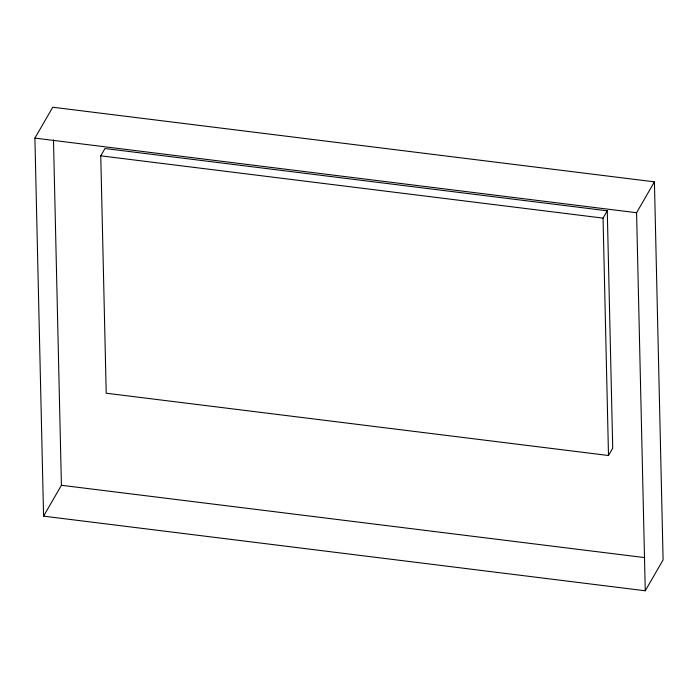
<?xml version="1.0" encoding="UTF-8"?>
<svg xmlns="http://www.w3.org/2000/svg" width="698" height="698" viewBox="0 0 698 698"><rect width="100%" height="100%" fill="white"/><g stroke="black" fill="none" stroke-linecap="round" stroke-linejoin="round"><path stroke-width="1.05" d="M34.9 138.117L52.734 107.23L654.419 181.846L663.1 559.883L645.266 590.77L43.581 516.154L34.9 138.117L636.585 212.724L654.419 181.846M100.765 155.828L104.988 148.517L607.269 210.805L612.722 448.195L608.499 455.506L106.218 393.218L100.765 155.828L603.046 218.116L607.269 210.805M43.581 516.154L61.415 485.276L53.484 139.914M61.415 485.276L644.699 557.606M636.585 212.724L645.266 590.77M603.046 218.116L608.499 455.506"/></g></svg>
